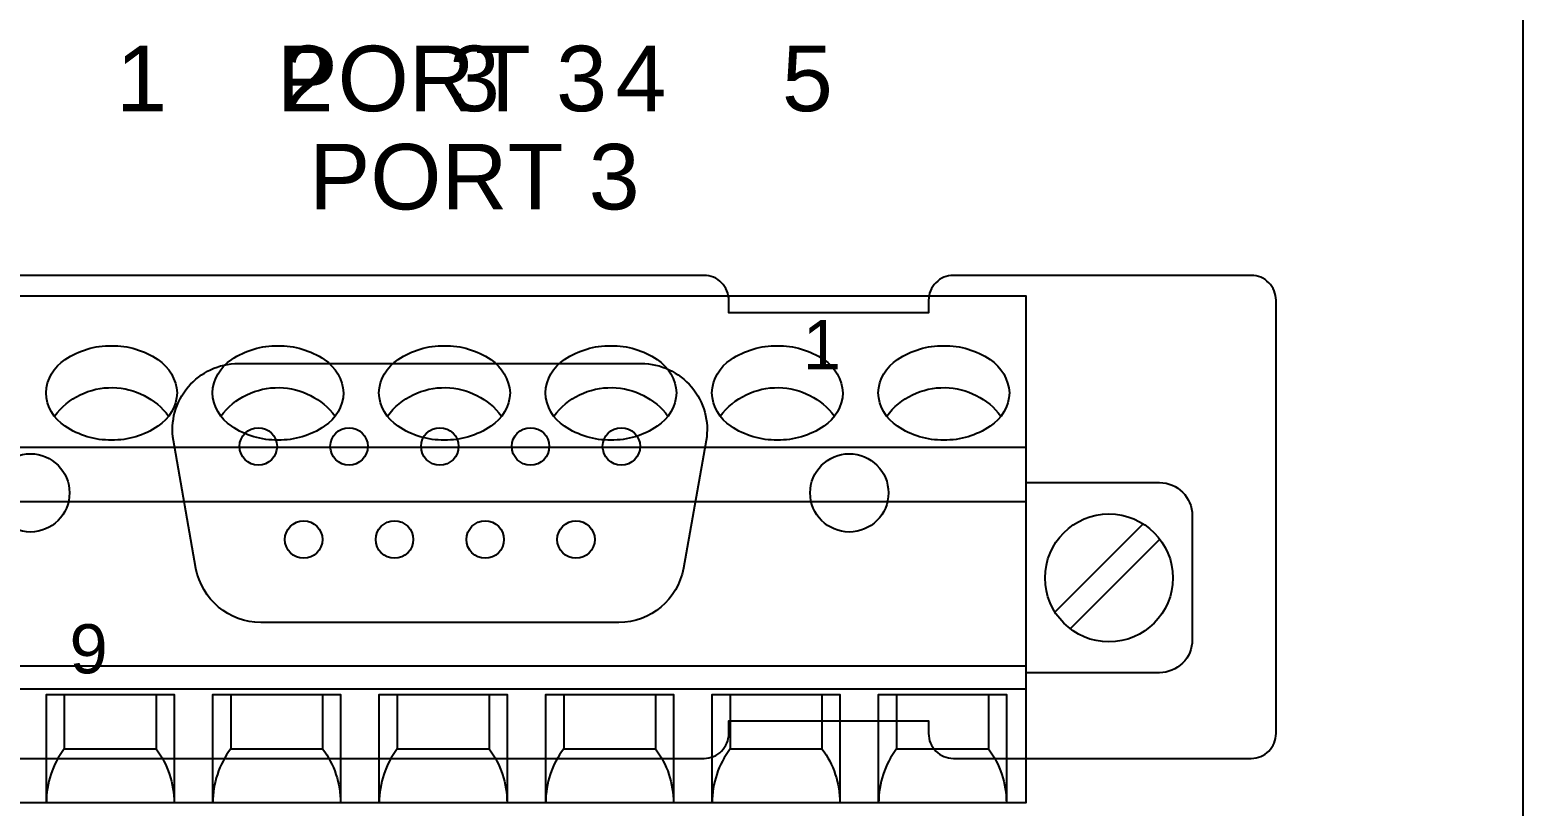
# Model space of a CAD drawing. Extents: x 0.3 to 23.7, y 0.2 to 17.8.
# Drawn here: x 21.206 to 23, y 5.349 to 6.282 of the extents above; entities that cross this region are included whole.
import ezdxf
from ezdxf.enums import TextEntityAlignment as Align

# ---------------------------------------------------------------- set-up
doc = ezdxf.new("R2010")
doc.units = 0
doc.header["$MEASUREMENT"] = 0
for name, color, linetype in [('1_01__0-__NONE__EIA-232', 7, 'CONTINUOUS'), ('1_02__1-__NONE__EIA-485', 7, 'CONTINUOUS'), ('1_03__2-___1__10-100BASE-T', 7, 'CONTINUOUS'), ('1_04__3-___1__10-100BASE-T', 7, 'CONTINUOUS'), ('1_05__4-___1__100BASE-FX_M', 7, 'CONTINUOUS'), ('1_06__6-___2__10-100BASE-T', 7, 'CONTINUOUS'), ('1_07__8-___2__100BASE-FX_M', 7, 'CONTINUOUS'), ('2_01__0-__EMPTY', 7, 'CONTINUOUS'), ('2_02__A-__SERIAL_COMMUNICA', 7, 'CONTINUOUS'), ('2_03__B-___3__DI___4__DO__', 7, 'CONTINUOUS'), ('2_04__1-___4__DI___4__DO_E', 7, 'CONTINUOUS'), ('2_05__C-___4__DI___4__DO_F', 7, 'CONTINUOUS'), ('2_06__D-___4__DI___3__DO_E', 7, 'CONTINUOUS'), ('2_07__2-___8__DO__ELECTROM', 7, 'CONTINUOUS'), ('2_08__3-___8__DI', 7, 'CONTINUOUS'), ('2_09__4-___14__DI', 7, 'CONTINUOUS'), ('2_10__6-___4__AI___4__AO__', 7, 'CONTINUOUS'), ('5_00_____DWG', 7, 'CONTINUOUS')]:
    doc.layers.add(name, color=color, linetype=linetype)
doc.styles.add('ARIAL', font='arial.ttf')

msp = doc.modelspace()

# ---------------------------------------------------------------- linework, layer by layer
at = {"layer": '2_01__0-__EMPTY'}
msp.add_lwpolyline([(21.0505, 5.4068), (22.0158, 5.4068, 0.414214), (22.0456, 5.4367), (22.0456, 5.4518), (22.2856, 5.4518), (22.2856, 5.4367, 0.414214), (22.3155, 5.4068), (22.6733, 5.4068, 0.414973), (22.7031, 5.4367), (22.7031, 5.9569, 0.414973), (22.6733, 5.9868), (22.3155, 5.9868, 0.414214), (22.2856, 5.9569), (22.2856, 5.9418), (22.0456, 5.9418), (22.0456, 5.9569, 0.414214), (22.0158, 5.9868), (21.0505, 5.9868, 0.414214)], format="xyb", dxfattribs=at)
at = {"layer": '2_02__A-__SERIAL_COMMUNICA'}
msp.add_lwpolyline([(21.4563, 5.881), (21.9405, 5.881, -0.46318), (22.0184, 5.7885), (21.991, 5.6351, -0.363045), (21.9134, 5.57), (21.4833, 5.57, -0.360245), (21.4054, 5.635), (21.3783, 5.7885, -0.463312)], format="xyb", close=True, dxfattribs=at)
for centre, radius in [((21.4803, 5.7814), 0.0225), ((21.5893, 5.7814), 0.0225), ((21.6984, 5.7814), 0.0225), ((21.8074, 5.7814), 0.0225), ((21.9165, 5.7814), 0.0225), ((21.2064, 5.7256), 0.047), ((22.1904, 5.7256), 0.047), ((21.5348, 5.6696), 0.0225), ((21.6439, 5.6696), 0.0225), ((21.7529, 5.6696), 0.0225), ((21.862, 5.6696), 0.0225)]:
    msp.add_circle(centre, radius, dxfattribs=at)
at = {"layer": '2_03__B-___3__DI___4__DO__'}
msp.add_lwpolyline([(20.8024, 5.9621), (22.4024, 5.9621), (22.4024, 5.3534), (20.8024, 5.3534)], close=True, dxfattribs=at)
for points in [[(21.2252, 5.8457, -0.244062), (21.2483, 5.8857, -0.154167), (21.3039, 5.9023, -0.154167), (21.3596, 5.8857, -0.236767), (21.3827, 5.8457, -0.24406), (21.3596, 5.8056, -0.154167), (21.3039, 5.789, -0.154167), (21.2483, 5.8056, -0.244061)], [(21.4252, 5.8457, -0.244062), (21.4483, 5.8857, -0.154167), (21.5039, 5.9023, -0.154167), (21.5596, 5.8857, -0.236767), (21.5827, 5.8457, -0.24406), (21.5596, 5.8056, -0.154167), (21.5039, 5.789, -0.154167), (21.4483, 5.8056, -0.244061)], [(21.6252, 5.8457, -0.244062), (21.6483, 5.8857, -0.154167), (21.7039, 5.9023, -0.154167), (21.7596, 5.8857, -0.236767), (21.7827, 5.8457, -0.24406), (21.7596, 5.8056, -0.154167), (21.7039, 5.789, -0.154167), (21.6483, 5.8056, -0.244061)], [(21.8252, 5.8457, -0.244062), (21.8483, 5.8857, -0.154167), (21.9039, 5.9023, -0.154167), (21.9596, 5.8857, -0.236767), (21.9827, 5.8457, -0.24406), (21.9596, 5.8056, -0.154167), (21.9039, 5.789, -0.154167), (21.8483, 5.8056, -0.244061)], [(22.0252, 5.8457, -0.244062), (22.0483, 5.8857, -0.154167), (22.1039, 5.9023, -0.154167), (22.1596, 5.8857, -0.236767), (22.1827, 5.8457, -0.24406), (22.1596, 5.8056, -0.154167), (22.1039, 5.789, -0.154167), (22.0483, 5.8056, -0.244061)], [(22.2252, 5.8457, -0.244062), (22.2483, 5.8857, -0.154167), (22.3039, 5.9023, -0.154167), (22.3596, 5.8857, -0.236767), (22.3827, 5.8457, -0.24406), (22.3596, 5.8056, -0.154167), (22.3039, 5.789, -0.154167), (22.2483, 5.8056, -0.244061)]]:
    msp.add_lwpolyline(points, format="xyb", close=True, dxfattribs=at)
for points in [[(21.2353, 5.8176, -0.001746), (21.2354, 5.8178, -0.240907), (21.3055, 5.852, -0.231198), (21.3725, 5.8178, -0.005828), (21.3728, 5.8178)], [(21.4353, 5.8176, -0.001746), (21.4354, 5.8178, -0.240907), (21.5055, 5.852, -0.231198), (21.5725, 5.8178, -0.005828), (21.5728, 5.8178)], [(21.6353, 5.8176, -0.001746), (21.6354, 5.8178, -0.240907), (21.7055, 5.852, -0.231198), (21.7725, 5.8178, -0.005828), (21.7728, 5.8178)], [(21.8353, 5.8176, -0.001746), (21.8354, 5.8178, -0.240907), (21.9055, 5.852, -0.231198), (21.9725, 5.8178, -0.005828), (21.9728, 5.8178)], [(22.0353, 5.8176, -0.001746), (22.0354, 5.8178, -0.240907), (22.1055, 5.852, -0.231198), (22.1725, 5.8178, -0.005828), (22.1728, 5.8178)], [(22.2353, 5.8176, -0.001746), (22.2354, 5.8178, -0.240907), (22.3055, 5.852, -0.231198), (22.3725, 5.8178, -0.005828), (22.3728, 5.8178)], [(22.4024, 5.738), (22.563, 5.738, -0.414169), (22.6024, 5.6986), (22.6024, 5.5491, -0.414258), (22.563, 5.5097), (22.4024, 5.5097)], [(21.2472, 5.4835), (21.2472, 5.4184, 0.162853), (21.2256, 5.3534, 1.944453)], [(21.3575, 5.4835), (21.3575, 5.4184, -0.162853), (21.3791, 5.3534, -1.944453)], [(21.4472, 5.4835), (21.4472, 5.4184, 0.162853), (21.4256, 5.3534, 1.944453)], [(21.5575, 5.4835), (21.5575, 5.4184, -0.162853), (21.5791, 5.3534, -1.944453)], [(21.6472, 5.4835), (21.6472, 5.4184, 0.162853), (21.6256, 5.3534, 1.944453)], [(21.7575, 5.4835), (21.7575, 5.4184, -0.162853), (21.7791, 5.3534, -1.944453)], [(21.8472, 5.4835), (21.8472, 5.4184, 0.162853), (21.8256, 5.3534, 1.944453)], [(21.9575, 5.4835), (21.9575, 5.4184, -0.162853), (21.9791, 5.3534, -1.944453)], [(22.0472, 5.4835), (22.0472, 5.4184, 0.162853), (22.0256, 5.3534, 1.944453)], [(22.1575, 5.4835), (22.1575, 5.4184, -0.162853), (22.1791, 5.3534, -1.944453)], [(22.2472, 5.4835), (22.2472, 5.4184, 0.162853), (22.2256, 5.3534, 1.944453)], [(22.3575, 5.4835), (22.3575, 5.4184, -0.162853), (22.3791, 5.3534, -1.944453)]]:
    msp.add_lwpolyline(points, format="xyb", dxfattribs=at)
for points in [[(20.8024, 5.7805), (22.4024, 5.7805)], [(20.8024, 5.7151), (22.4024, 5.7151)], [(22.4375, 5.5825), (22.5434, 5.6884)], [(22.4559, 5.5625), (22.5635, 5.67)], [(20.8024, 5.518), (22.4024, 5.518)], [(20.8024, 5.4902), (22.4024, 5.4902)], [(21.2256, 5.3534), (21.2256, 5.4835), (21.3791, 5.4835), (21.3791, 5.3534)], [(21.4256, 5.3534), (21.4256, 5.4835), (21.5791, 5.4835), (21.5791, 5.3534)], [(21.6256, 5.3534), (21.6256, 5.4835), (21.7791, 5.4835), (21.7791, 5.3534)], [(21.8256, 5.3534), (21.8256, 5.4835), (21.9791, 5.4835), (21.9791, 5.3534)], [(22.0256, 5.3534), (22.0256, 5.4835), (22.1791, 5.4835), (22.1791, 5.3534)], [(22.2256, 5.3534), (22.2256, 5.4835), (22.3791, 5.4835), (22.3791, 5.3534)], [(21.2472, 5.4184), (21.3575, 5.4184)], [(21.4472, 5.4184), (21.5575, 5.4184)], [(21.6472, 5.4184), (21.7575, 5.4184)], [(21.8472, 5.4184), (21.9575, 5.4184)], [(22.0472, 5.4184), (22.1575, 5.4184)], [(22.2472, 5.4184), (22.3575, 5.4184)]]:
    msp.add_lwpolyline(points, dxfattribs=at)
msp.add_circle((22.5024, 5.6235), 0.0768, dxfattribs=at)
at = {"layer": '2_04__1-___4__DI___4__DO_E'}
msp.add_lwpolyline([(20.8024, 5.9621), (22.4024, 5.9621), (22.4024, 5.3534), (20.8024, 5.3534)], close=True, dxfattribs=at)
for points in [[(21.2252, 5.8457, -0.244062), (21.2483, 5.8857, -0.154167), (21.3039, 5.9023, -0.154167), (21.3596, 5.8857, -0.236767), (21.3827, 5.8457, -0.24406), (21.3596, 5.8056, -0.154167), (21.3039, 5.789, -0.154167), (21.2483, 5.8056, -0.244061)], [(21.4252, 5.8457, -0.244062), (21.4483, 5.8857, -0.154167), (21.5039, 5.9023, -0.154167), (21.5596, 5.8857, -0.236767), (21.5827, 5.8457, -0.24406), (21.5596, 5.8056, -0.154167), (21.5039, 5.789, -0.154167), (21.4483, 5.8056, -0.244061)], [(21.6252, 5.8457, -0.244062), (21.6483, 5.8857, -0.154167), (21.7039, 5.9023, -0.154167), (21.7596, 5.8857, -0.236767), (21.7827, 5.8457, -0.24406), (21.7596, 5.8056, -0.154167), (21.7039, 5.789, -0.154167), (21.6483, 5.8056, -0.244061)], [(21.8252, 5.8457, -0.244062), (21.8483, 5.8857, -0.154167), (21.9039, 5.9023, -0.154167), (21.9596, 5.8857, -0.236767), (21.9827, 5.8457, -0.24406), (21.9596, 5.8056, -0.154167), (21.9039, 5.789, -0.154167), (21.8483, 5.8056, -0.244061)], [(22.0252, 5.8457, -0.244062), (22.0483, 5.8857, -0.154167), (22.1039, 5.9023, -0.154167), (22.1596, 5.8857, -0.236767), (22.1827, 5.8457, -0.24406), (22.1596, 5.8056, -0.154167), (22.1039, 5.789, -0.154167), (22.0483, 5.8056, -0.244061)], [(22.2252, 5.8457, -0.244062), (22.2483, 5.8857, -0.154167), (22.3039, 5.9023, -0.154167), (22.3596, 5.8857, -0.236767), (22.3827, 5.8457, -0.24406), (22.3596, 5.8056, -0.154167), (22.3039, 5.789, -0.154167), (22.2483, 5.8056, -0.244061)]]:
    msp.add_lwpolyline(points, format="xyb", close=True, dxfattribs=at)
for points in [[(21.2353, 5.8176, -0.001746), (21.2354, 5.8178, -0.240907), (21.3055, 5.852, -0.231198), (21.3725, 5.8178, -0.005828), (21.3728, 5.8178)], [(21.4353, 5.8176, -0.001746), (21.4354, 5.8178, -0.240907), (21.5055, 5.852, -0.231198), (21.5725, 5.8178, -0.005828), (21.5728, 5.8178)], [(21.6353, 5.8176, -0.001746), (21.6354, 5.8178, -0.240907), (21.7055, 5.852, -0.231198), (21.7725, 5.8178, -0.005828), (21.7728, 5.8178)], [(21.8353, 5.8176, -0.001746), (21.8354, 5.8178, -0.240907), (21.9055, 5.852, -0.231198), (21.9725, 5.8178, -0.005828), (21.9728, 5.8178)], [(22.0353, 5.8176, -0.001746), (22.0354, 5.8178, -0.240907), (22.1055, 5.852, -0.231198), (22.1725, 5.8178, -0.005828), (22.1728, 5.8178)], [(22.2353, 5.8176, -0.001746), (22.2354, 5.8178, -0.240907), (22.3055, 5.852, -0.231198), (22.3725, 5.8178, -0.005828), (22.3728, 5.8178)], [(22.4024, 5.738), (22.563, 5.738, -0.414169), (22.6024, 5.6986), (22.6024, 5.5491, -0.414258), (22.563, 5.5097), (22.4024, 5.5097)], [(21.2472, 5.4835), (21.2472, 5.4184, 0.162853), (21.2256, 5.3534, 1.944453)], [(21.3575, 5.4835), (21.3575, 5.4184, -0.162853), (21.3791, 5.3534, -1.944453)], [(21.4472, 5.4835), (21.4472, 5.4184, 0.162853), (21.4256, 5.3534, 1.944453)], [(21.5575, 5.4835), (21.5575, 5.4184, -0.162853), (21.5791, 5.3534, -1.944453)], [(21.6472, 5.4835), (21.6472, 5.4184, 0.162853), (21.6256, 5.3534, 1.944453)], [(21.7575, 5.4835), (21.7575, 5.4184, -0.162853), (21.7791, 5.3534, -1.944453)], [(21.8472, 5.4835), (21.8472, 5.4184, 0.162853), (21.8256, 5.3534, 1.944453)], [(21.9575, 5.4835), (21.9575, 5.4184, -0.162853), (21.9791, 5.3534, -1.944453)], [(22.0472, 5.4835), (22.0472, 5.4184, 0.162853), (22.0256, 5.3534, 1.944453)], [(22.1575, 5.4835), (22.1575, 5.4184, -0.162853), (22.1791, 5.3534, -1.944453)], [(22.2472, 5.4835), (22.2472, 5.4184, 0.162853), (22.2256, 5.3534, 1.944453)], [(22.3575, 5.4835), (22.3575, 5.4184, -0.162853), (22.3791, 5.3534, -1.944453)]]:
    msp.add_lwpolyline(points, format="xyb", dxfattribs=at)
for points in [[(20.8024, 5.7805), (22.4024, 5.7805)], [(20.8024, 5.7151), (22.4024, 5.7151)], [(22.4375, 5.5825), (22.5434, 5.6884)], [(22.4559, 5.5625), (22.5635, 5.67)], [(20.8024, 5.518), (22.4024, 5.518)], [(20.8024, 5.4902), (22.4024, 5.4902)], [(21.2256, 5.3534), (21.2256, 5.4835), (21.3791, 5.4835), (21.3791, 5.3534)], [(21.4256, 5.3534), (21.4256, 5.4835), (21.5791, 5.4835), (21.5791, 5.3534)], [(21.6256, 5.3534), (21.6256, 5.4835), (21.7791, 5.4835), (21.7791, 5.3534)], [(21.8256, 5.3534), (21.8256, 5.4835), (21.9791, 5.4835), (21.9791, 5.3534)], [(22.0256, 5.3534), (22.0256, 5.4835), (22.1791, 5.4835), (22.1791, 5.3534)], [(22.2256, 5.3534), (22.2256, 5.4835), (22.3791, 5.4835), (22.3791, 5.3534)], [(21.2472, 5.4184), (21.3575, 5.4184)], [(21.4472, 5.4184), (21.5575, 5.4184)], [(21.6472, 5.4184), (21.7575, 5.4184)], [(21.8472, 5.4184), (21.9575, 5.4184)], [(22.0472, 5.4184), (22.1575, 5.4184)], [(22.2472, 5.4184), (22.3575, 5.4184)]]:
    msp.add_lwpolyline(points, dxfattribs=at)
msp.add_circle((22.5024, 5.6235), 0.0768, dxfattribs=at)
at = {"layer": '2_05__C-___4__DI___4__DO_F'}
msp.add_lwpolyline([(20.8024, 5.9621), (22.4024, 5.9621), (22.4024, 5.3534), (20.8024, 5.3534)], close=True, dxfattribs=at)
for points in [[(21.2252, 5.8457, -0.244062), (21.2483, 5.8857, -0.154167), (21.3039, 5.9023, -0.154167), (21.3596, 5.8857, -0.236767), (21.3827, 5.8457, -0.24406), (21.3596, 5.8056, -0.154167), (21.3039, 5.789, -0.154167), (21.2483, 5.8056, -0.244061)], [(21.4252, 5.8457, -0.244062), (21.4483, 5.8857, -0.154167), (21.5039, 5.9023, -0.154167), (21.5596, 5.8857, -0.236767), (21.5827, 5.8457, -0.24406), (21.5596, 5.8056, -0.154167), (21.5039, 5.789, -0.154167), (21.4483, 5.8056, -0.244061)], [(21.6252, 5.8457, -0.244062), (21.6483, 5.8857, -0.154167), (21.7039, 5.9023, -0.154167), (21.7596, 5.8857, -0.236767), (21.7827, 5.8457, -0.24406), (21.7596, 5.8056, -0.154167), (21.7039, 5.789, -0.154167), (21.6483, 5.8056, -0.244061)], [(21.8252, 5.8457, -0.244062), (21.8483, 5.8857, -0.154167), (21.9039, 5.9023, -0.154167), (21.9596, 5.8857, -0.236767), (21.9827, 5.8457, -0.24406), (21.9596, 5.8056, -0.154167), (21.9039, 5.789, -0.154167), (21.8483, 5.8056, -0.244061)], [(22.0252, 5.8457, -0.244062), (22.0483, 5.8857, -0.154167), (22.1039, 5.9023, -0.154167), (22.1596, 5.8857, -0.236767), (22.1827, 5.8457, -0.24406), (22.1596, 5.8056, -0.154167), (22.1039, 5.789, -0.154167), (22.0483, 5.8056, -0.244061)], [(22.2252, 5.8457, -0.244062), (22.2483, 5.8857, -0.154167), (22.3039, 5.9023, -0.154167), (22.3596, 5.8857, -0.236767), (22.3827, 5.8457, -0.24406), (22.3596, 5.8056, -0.154167), (22.3039, 5.789, -0.154167), (22.2483, 5.8056, -0.244061)]]:
    msp.add_lwpolyline(points, format="xyb", close=True, dxfattribs=at)
for points in [[(21.2353, 5.8176, -0.001746), (21.2354, 5.8178, -0.240907), (21.3055, 5.852, -0.231198), (21.3725, 5.8178, -0.005828), (21.3728, 5.8178)], [(21.4353, 5.8176, -0.001746), (21.4354, 5.8178, -0.240907), (21.5055, 5.852, -0.231198), (21.5725, 5.8178, -0.005828), (21.5728, 5.8178)], [(21.6353, 5.8176, -0.001746), (21.6354, 5.8178, -0.240907), (21.7055, 5.852, -0.231198), (21.7725, 5.8178, -0.005828), (21.7728, 5.8178)], [(21.8353, 5.8176, -0.001746), (21.8354, 5.8178, -0.240907), (21.9055, 5.852, -0.231198), (21.9725, 5.8178, -0.005828), (21.9728, 5.8178)], [(22.0353, 5.8176, -0.001746), (22.0354, 5.8178, -0.240907), (22.1055, 5.852, -0.231198), (22.1725, 5.8178, -0.005828), (22.1728, 5.8178)], [(22.2353, 5.8176, -0.001746), (22.2354, 5.8178, -0.240907), (22.3055, 5.852, -0.231198), (22.3725, 5.8178, -0.005828), (22.3728, 5.8178)], [(22.4024, 5.738), (22.563, 5.738, -0.414169), (22.6024, 5.6986), (22.6024, 5.5491, -0.414258), (22.563, 5.5097), (22.4024, 5.5097)], [(21.2472, 5.4835), (21.2472, 5.4184, 0.162853), (21.2256, 5.3534, 1.944453)], [(21.3575, 5.4835), (21.3575, 5.4184, -0.162853), (21.3791, 5.3534, -1.944453)], [(21.4472, 5.4835), (21.4472, 5.4184, 0.162853), (21.4256, 5.3534, 1.944453)], [(21.5575, 5.4835), (21.5575, 5.4184, -0.162853), (21.5791, 5.3534, -1.944453)], [(21.6472, 5.4835), (21.6472, 5.4184, 0.162853), (21.6256, 5.3534, 1.944453)], [(21.7575, 5.4835), (21.7575, 5.4184, -0.162853), (21.7791, 5.3534, -1.944453)], [(21.8472, 5.4835), (21.8472, 5.4184, 0.162853), (21.8256, 5.3534, 1.944453)], [(21.9575, 5.4835), (21.9575, 5.4184, -0.162853), (21.9791, 5.3534, -1.944453)], [(22.0472, 5.4835), (22.0472, 5.4184, 0.162853), (22.0256, 5.3534, 1.944453)], [(22.1575, 5.4835), (22.1575, 5.4184, -0.162853), (22.1791, 5.3534, -1.944453)], [(22.2472, 5.4835), (22.2472, 5.4184, 0.162853), (22.2256, 5.3534, 1.944453)], [(22.3575, 5.4835), (22.3575, 5.4184, -0.162853), (22.3791, 5.3534, -1.944453)]]:
    msp.add_lwpolyline(points, format="xyb", dxfattribs=at)
for points in [[(20.8024, 5.7805), (22.4024, 5.7805)], [(20.8024, 5.7151), (22.4024, 5.7151)], [(22.4375, 5.5825), (22.5434, 5.6884)], [(22.4559, 5.5625), (22.5635, 5.67)], [(20.8024, 5.518), (22.4024, 5.518)], [(20.8024, 5.4902), (22.4024, 5.4902)], [(21.2256, 5.3534), (21.2256, 5.4835), (21.3791, 5.4835), (21.3791, 5.3534)], [(21.4256, 5.3534), (21.4256, 5.4835), (21.5791, 5.4835), (21.5791, 5.3534)], [(21.6256, 5.3534), (21.6256, 5.4835), (21.7791, 5.4835), (21.7791, 5.3534)], [(21.8256, 5.3534), (21.8256, 5.4835), (21.9791, 5.4835), (21.9791, 5.3534)], [(22.0256, 5.3534), (22.0256, 5.4835), (22.1791, 5.4835), (22.1791, 5.3534)], [(22.2256, 5.3534), (22.2256, 5.4835), (22.3791, 5.4835), (22.3791, 5.3534)], [(21.2472, 5.4184), (21.3575, 5.4184)], [(21.4472, 5.4184), (21.5575, 5.4184)], [(21.6472, 5.4184), (21.7575, 5.4184)], [(21.8472, 5.4184), (21.9575, 5.4184)], [(22.0472, 5.4184), (22.1575, 5.4184)], [(22.2472, 5.4184), (22.3575, 5.4184)]]:
    msp.add_lwpolyline(points, dxfattribs=at)
msp.add_circle((22.5024, 5.6235), 0.0768, dxfattribs=at)
at = {"layer": '2_06__D-___4__DI___3__DO_E'}
msp.add_lwpolyline([(20.8024, 5.9621), (22.4024, 5.9621), (22.4024, 5.3534), (20.8024, 5.3534)], close=True, dxfattribs=at)
for points in [[(21.2252, 5.8457, -0.244062), (21.2483, 5.8857, -0.154167), (21.3039, 5.9023, -0.154167), (21.3596, 5.8857, -0.236767), (21.3827, 5.8457, -0.24406), (21.3596, 5.8056, -0.154167), (21.3039, 5.789, -0.154167), (21.2483, 5.8056, -0.244061)], [(21.4252, 5.8457, -0.244062), (21.4483, 5.8857, -0.154167), (21.5039, 5.9023, -0.154167), (21.5596, 5.8857, -0.236767), (21.5827, 5.8457, -0.24406), (21.5596, 5.8056, -0.154167), (21.5039, 5.789, -0.154167), (21.4483, 5.8056, -0.244061)], [(21.6252, 5.8457, -0.244062), (21.6483, 5.8857, -0.154167), (21.7039, 5.9023, -0.154167), (21.7596, 5.8857, -0.236767), (21.7827, 5.8457, -0.24406), (21.7596, 5.8056, -0.154167), (21.7039, 5.789, -0.154167), (21.6483, 5.8056, -0.244061)], [(21.8252, 5.8457, -0.244062), (21.8483, 5.8857, -0.154167), (21.9039, 5.9023, -0.154167), (21.9596, 5.8857, -0.236767), (21.9827, 5.8457, -0.24406), (21.9596, 5.8056, -0.154167), (21.9039, 5.789, -0.154167), (21.8483, 5.8056, -0.244061)], [(22.0252, 5.8457, -0.244062), (22.0483, 5.8857, -0.154167), (22.1039, 5.9023, -0.154167), (22.1596, 5.8857, -0.236767), (22.1827, 5.8457, -0.24406), (22.1596, 5.8056, -0.154167), (22.1039, 5.789, -0.154167), (22.0483, 5.8056, -0.244061)], [(22.2252, 5.8457, -0.244062), (22.2483, 5.8857, -0.154167), (22.3039, 5.9023, -0.154167), (22.3596, 5.8857, -0.236767), (22.3827, 5.8457, -0.24406), (22.3596, 5.8056, -0.154167), (22.3039, 5.789, -0.154167), (22.2483, 5.8056, -0.244061)]]:
    msp.add_lwpolyline(points, format="xyb", close=True, dxfattribs=at)
for points in [[(21.2353, 5.8176, -0.001746), (21.2354, 5.8178, -0.240907), (21.3055, 5.852, -0.231198), (21.3725, 5.8178, -0.005828), (21.3728, 5.8178)], [(21.4353, 5.8176, -0.001746), (21.4354, 5.8178, -0.240907), (21.5055, 5.852, -0.231198), (21.5725, 5.8178, -0.005828), (21.5728, 5.8178)], [(21.6353, 5.8176, -0.001746), (21.6354, 5.8178, -0.240907), (21.7055, 5.852, -0.231198), (21.7725, 5.8178, -0.005828), (21.7728, 5.8178)], [(21.8353, 5.8176, -0.001746), (21.8354, 5.8178, -0.240907), (21.9055, 5.852, -0.231198), (21.9725, 5.8178, -0.005828), (21.9728, 5.8178)], [(22.0353, 5.8176, -0.001746), (22.0354, 5.8178, -0.240907), (22.1055, 5.852, -0.231198), (22.1725, 5.8178, -0.005828), (22.1728, 5.8178)], [(22.2353, 5.8176, -0.001746), (22.2354, 5.8178, -0.240907), (22.3055, 5.852, -0.231198), (22.3725, 5.8178, -0.005828), (22.3728, 5.8178)], [(22.4024, 5.738), (22.563, 5.738, -0.414169), (22.6024, 5.6986), (22.6024, 5.5491, -0.414258), (22.563, 5.5097), (22.4024, 5.5097)], [(21.2472, 5.4835), (21.2472, 5.4184, 0.162853), (21.2256, 5.3534, 1.944453)], [(21.3575, 5.4835), (21.3575, 5.4184, -0.162853), (21.3791, 5.3534, -1.944453)], [(21.4472, 5.4835), (21.4472, 5.4184, 0.162853), (21.4256, 5.3534, 1.944453)], [(21.5575, 5.4835), (21.5575, 5.4184, -0.162853), (21.5791, 5.3534, -1.944453)], [(21.6472, 5.4835), (21.6472, 5.4184, 0.162853), (21.6256, 5.3534, 1.944453)], [(21.7575, 5.4835), (21.7575, 5.4184, -0.162853), (21.7791, 5.3534, -1.944453)], [(21.8472, 5.4835), (21.8472, 5.4184, 0.162853), (21.8256, 5.3534, 1.944453)], [(21.9575, 5.4835), (21.9575, 5.4184, -0.162853), (21.9791, 5.3534, -1.944453)], [(22.0472, 5.4835), (22.0472, 5.4184, 0.162853), (22.0256, 5.3534, 1.944453)], [(22.1575, 5.4835), (22.1575, 5.4184, -0.162853), (22.1791, 5.3534, -1.944453)], [(22.2472, 5.4835), (22.2472, 5.4184, 0.162853), (22.2256, 5.3534, 1.944453)], [(22.3575, 5.4835), (22.3575, 5.4184, -0.162853), (22.3791, 5.3534, -1.944453)]]:
    msp.add_lwpolyline(points, format="xyb", dxfattribs=at)
for points in [[(20.8024, 5.7805), (22.4024, 5.7805)], [(20.8024, 5.7151), (22.4024, 5.7151)], [(22.4375, 5.5825), (22.5434, 5.6884)], [(22.4559, 5.5625), (22.5635, 5.67)], [(20.8024, 5.518), (22.4024, 5.518)], [(20.8024, 5.4902), (22.4024, 5.4902)], [(21.2256, 5.3534), (21.2256, 5.4835), (21.3791, 5.4835), (21.3791, 5.3534)], [(21.4256, 5.3534), (21.4256, 5.4835), (21.5791, 5.4835), (21.5791, 5.3534)], [(21.6256, 5.3534), (21.6256, 5.4835), (21.7791, 5.4835), (21.7791, 5.3534)], [(21.8256, 5.3534), (21.8256, 5.4835), (21.9791, 5.4835), (21.9791, 5.3534)], [(22.0256, 5.3534), (22.0256, 5.4835), (22.1791, 5.4835), (22.1791, 5.3534)], [(22.2256, 5.3534), (22.2256, 5.4835), (22.3791, 5.4835), (22.3791, 5.3534)], [(21.2472, 5.4184), (21.3575, 5.4184)], [(21.4472, 5.4184), (21.5575, 5.4184)], [(21.6472, 5.4184), (21.7575, 5.4184)], [(21.8472, 5.4184), (21.9575, 5.4184)], [(22.0472, 5.4184), (22.1575, 5.4184)], [(22.2472, 5.4184), (22.3575, 5.4184)]]:
    msp.add_lwpolyline(points, dxfattribs=at)
msp.add_circle((22.5024, 5.6235), 0.0768, dxfattribs=at)
at = {"layer": '2_07__2-___8__DO__ELECTROM'}
msp.add_lwpolyline([(20.8024, 5.9621), (22.4024, 5.9621), (22.4024, 5.3534), (20.8024, 5.3534)], close=True, dxfattribs=at)
for points in [[(21.2252, 5.8457, -0.244062), (21.2483, 5.8857, -0.154167), (21.3039, 5.9023, -0.154167), (21.3596, 5.8857, -0.236767), (21.3827, 5.8457, -0.24406), (21.3596, 5.8056, -0.154167), (21.3039, 5.789, -0.154167), (21.2483, 5.8056, -0.244061)], [(21.4252, 5.8457, -0.244062), (21.4483, 5.8857, -0.154167), (21.5039, 5.9023, -0.154167), (21.5596, 5.8857, -0.236767), (21.5827, 5.8457, -0.24406), (21.5596, 5.8056, -0.154167), (21.5039, 5.789, -0.154167), (21.4483, 5.8056, -0.244061)], [(21.6252, 5.8457, -0.244062), (21.6483, 5.8857, -0.154167), (21.7039, 5.9023, -0.154167), (21.7596, 5.8857, -0.236767), (21.7827, 5.8457, -0.24406), (21.7596, 5.8056, -0.154167), (21.7039, 5.789, -0.154167), (21.6483, 5.8056, -0.244061)], [(21.8252, 5.8457, -0.244062), (21.8483, 5.8857, -0.154167), (21.9039, 5.9023, -0.154167), (21.9596, 5.8857, -0.236767), (21.9827, 5.8457, -0.24406), (21.9596, 5.8056, -0.154167), (21.9039, 5.789, -0.154167), (21.8483, 5.8056, -0.244061)], [(22.0252, 5.8457, -0.244062), (22.0483, 5.8857, -0.154167), (22.1039, 5.9023, -0.154167), (22.1596, 5.8857, -0.236767), (22.1827, 5.8457, -0.24406), (22.1596, 5.8056, -0.154167), (22.1039, 5.789, -0.154167), (22.0483, 5.8056, -0.244061)], [(22.2252, 5.8457, -0.244062), (22.2483, 5.8857, -0.154167), (22.3039, 5.9023, -0.154167), (22.3596, 5.8857, -0.236767), (22.3827, 5.8457, -0.24406), (22.3596, 5.8056, -0.154167), (22.3039, 5.789, -0.154167), (22.2483, 5.8056, -0.244061)]]:
    msp.add_lwpolyline(points, format="xyb", close=True, dxfattribs=at)
for points in [[(21.2353, 5.8176, -0.001746), (21.2354, 5.8178, -0.240907), (21.3055, 5.852, -0.231198), (21.3725, 5.8178, -0.005828), (21.3728, 5.8178)], [(21.4353, 5.8176, -0.001746), (21.4354, 5.8178, -0.240907), (21.5055, 5.852, -0.231198), (21.5725, 5.8178, -0.005828), (21.5728, 5.8178)], [(21.6353, 5.8176, -0.001746), (21.6354, 5.8178, -0.240907), (21.7055, 5.852, -0.231198), (21.7725, 5.8178, -0.005828), (21.7728, 5.8178)], [(21.8353, 5.8176, -0.001746), (21.8354, 5.8178, -0.240907), (21.9055, 5.852, -0.231198), (21.9725, 5.8178, -0.005828), (21.9728, 5.8178)], [(22.0353, 5.8176, -0.001746), (22.0354, 5.8178, -0.240907), (22.1055, 5.852, -0.231198), (22.1725, 5.8178, -0.005828), (22.1728, 5.8178)], [(22.2353, 5.8176, -0.001746), (22.2354, 5.8178, -0.240907), (22.3055, 5.852, -0.231198), (22.3725, 5.8178, -0.005828), (22.3728, 5.8178)], [(22.4024, 5.738), (22.563, 5.738, -0.414169), (22.6024, 5.6986), (22.6024, 5.5491, -0.414258), (22.563, 5.5097), (22.4024, 5.5097)], [(21.2472, 5.4835), (21.2472, 5.4184, 0.162853), (21.2256, 5.3534, 1.944453)], [(21.3575, 5.4835), (21.3575, 5.4184, -0.162853), (21.3791, 5.3534, -1.944453)], [(21.4472, 5.4835), (21.4472, 5.4184, 0.162853), (21.4256, 5.3534, 1.944453)], [(21.5575, 5.4835), (21.5575, 5.4184, -0.162853), (21.5791, 5.3534, -1.944453)], [(21.6472, 5.4835), (21.6472, 5.4184, 0.162853), (21.6256, 5.3534, 1.944453)], [(21.7575, 5.4835), (21.7575, 5.4184, -0.162853), (21.7791, 5.3534, -1.944453)], [(21.8472, 5.4835), (21.8472, 5.4184, 0.162853), (21.8256, 5.3534, 1.944453)], [(21.9575, 5.4835), (21.9575, 5.4184, -0.162853), (21.9791, 5.3534, -1.944453)], [(22.0472, 5.4835), (22.0472, 5.4184, 0.162853), (22.0256, 5.3534, 1.944453)], [(22.1575, 5.4835), (22.1575, 5.4184, -0.162853), (22.1791, 5.3534, -1.944453)], [(22.2472, 5.4835), (22.2472, 5.4184, 0.162853), (22.2256, 5.3534, 1.944453)], [(22.3575, 5.4835), (22.3575, 5.4184, -0.162853), (22.3791, 5.3534, -1.944453)]]:
    msp.add_lwpolyline(points, format="xyb", dxfattribs=at)
for points in [[(20.8024, 5.7805), (22.4024, 5.7805)], [(20.8024, 5.7151), (22.4024, 5.7151)], [(22.4375, 5.5825), (22.5434, 5.6884)], [(22.4559, 5.5625), (22.5635, 5.67)], [(20.8024, 5.518), (22.4024, 5.518)], [(20.8024, 5.4902), (22.4024, 5.4902)], [(21.2256, 5.3534), (21.2256, 5.4835), (21.3791, 5.4835), (21.3791, 5.3534)], [(21.4256, 5.3534), (21.4256, 5.4835), (21.5791, 5.4835), (21.5791, 5.3534)], [(21.6256, 5.3534), (21.6256, 5.4835), (21.7791, 5.4835), (21.7791, 5.3534)], [(21.8256, 5.3534), (21.8256, 5.4835), (21.9791, 5.4835), (21.9791, 5.3534)], [(22.0256, 5.3534), (22.0256, 5.4835), (22.1791, 5.4835), (22.1791, 5.3534)], [(22.2256, 5.3534), (22.2256, 5.4835), (22.3791, 5.4835), (22.3791, 5.3534)], [(21.2472, 5.4184), (21.3575, 5.4184)], [(21.4472, 5.4184), (21.5575, 5.4184)], [(21.6472, 5.4184), (21.7575, 5.4184)], [(21.8472, 5.4184), (21.9575, 5.4184)], [(22.0472, 5.4184), (22.1575, 5.4184)], [(22.2472, 5.4184), (22.3575, 5.4184)]]:
    msp.add_lwpolyline(points, dxfattribs=at)
msp.add_circle((22.5024, 5.6235), 0.0768, dxfattribs=at)
at = {"layer": '2_08__3-___8__DI'}
msp.add_lwpolyline([(20.8024, 5.9621), (22.4024, 5.9621), (22.4024, 5.3534), (20.8024, 5.3534)], close=True, dxfattribs=at)
for points in [[(21.2252, 5.8457, -0.244062), (21.2483, 5.8857, -0.154167), (21.3039, 5.9023, -0.154167), (21.3596, 5.8857, -0.236767), (21.3827, 5.8457, -0.24406), (21.3596, 5.8056, -0.154167), (21.3039, 5.789, -0.154167), (21.2483, 5.8056, -0.244061)], [(21.4252, 5.8457, -0.244062), (21.4483, 5.8857, -0.154167), (21.5039, 5.9023, -0.154167), (21.5596, 5.8857, -0.236767), (21.5827, 5.8457, -0.24406), (21.5596, 5.8056, -0.154167), (21.5039, 5.789, -0.154167), (21.4483, 5.8056, -0.244061)], [(21.6252, 5.8457, -0.244062), (21.6483, 5.8857, -0.154167), (21.7039, 5.9023, -0.154167), (21.7596, 5.8857, -0.236767), (21.7827, 5.8457, -0.24406), (21.7596, 5.8056, -0.154167), (21.7039, 5.789, -0.154167), (21.6483, 5.8056, -0.244061)], [(21.8252, 5.8457, -0.244062), (21.8483, 5.8857, -0.154167), (21.9039, 5.9023, -0.154167), (21.9596, 5.8857, -0.236767), (21.9827, 5.8457, -0.24406), (21.9596, 5.8056, -0.154167), (21.9039, 5.789, -0.154167), (21.8483, 5.8056, -0.244061)], [(22.0252, 5.8457, -0.244062), (22.0483, 5.8857, -0.154167), (22.1039, 5.9023, -0.154167), (22.1596, 5.8857, -0.236767), (22.1827, 5.8457, -0.24406), (22.1596, 5.8056, -0.154167), (22.1039, 5.789, -0.154167), (22.0483, 5.8056, -0.244061)], [(22.2252, 5.8457, -0.244062), (22.2483, 5.8857, -0.154167), (22.3039, 5.9023, -0.154167), (22.3596, 5.8857, -0.236767), (22.3827, 5.8457, -0.24406), (22.3596, 5.8056, -0.154167), (22.3039, 5.789, -0.154167), (22.2483, 5.8056, -0.244061)]]:
    msp.add_lwpolyline(points, format="xyb", close=True, dxfattribs=at)
for points in [[(21.2353, 5.8176, -0.001746), (21.2354, 5.8178, -0.240907), (21.3055, 5.852, -0.231198), (21.3725, 5.8178, -0.005828), (21.3728, 5.8178)], [(21.4353, 5.8176, -0.001746), (21.4354, 5.8178, -0.240907), (21.5055, 5.852, -0.231198), (21.5725, 5.8178, -0.005828), (21.5728, 5.8178)], [(21.6353, 5.8176, -0.001746), (21.6354, 5.8178, -0.240907), (21.7055, 5.852, -0.231198), (21.7725, 5.8178, -0.005828), (21.7728, 5.8178)], [(21.8353, 5.8176, -0.001746), (21.8354, 5.8178, -0.240907), (21.9055, 5.852, -0.231198), (21.9725, 5.8178, -0.005828), (21.9728, 5.8178)], [(22.0353, 5.8176, -0.001746), (22.0354, 5.8178, -0.240907), (22.1055, 5.852, -0.231198), (22.1725, 5.8178, -0.005828), (22.1728, 5.8178)], [(22.2353, 5.8176, -0.001746), (22.2354, 5.8178, -0.240907), (22.3055, 5.852, -0.231198), (22.3725, 5.8178, -0.005828), (22.3728, 5.8178)], [(22.4024, 5.738), (22.563, 5.738, -0.414169), (22.6024, 5.6986), (22.6024, 5.5491, -0.414258), (22.563, 5.5097), (22.4024, 5.5097)], [(21.2472, 5.4835), (21.2472, 5.4184, 0.162853), (21.2256, 5.3534, 1.944453)], [(21.3575, 5.4835), (21.3575, 5.4184, -0.162853), (21.3791, 5.3534, -1.944453)], [(21.4472, 5.4835), (21.4472, 5.4184, 0.162853), (21.4256, 5.3534, 1.944453)], [(21.5575, 5.4835), (21.5575, 5.4184, -0.162853), (21.5791, 5.3534, -1.944453)], [(21.6472, 5.4835), (21.6472, 5.4184, 0.162853), (21.6256, 5.3534, 1.944453)], [(21.7575, 5.4835), (21.7575, 5.4184, -0.162853), (21.7791, 5.3534, -1.944453)], [(21.8472, 5.4835), (21.8472, 5.4184, 0.162853), (21.8256, 5.3534, 1.944453)], [(21.9575, 5.4835), (21.9575, 5.4184, -0.162853), (21.9791, 5.3534, -1.944453)], [(22.0472, 5.4835), (22.0472, 5.4184, 0.162853), (22.0256, 5.3534, 1.944453)], [(22.1575, 5.4835), (22.1575, 5.4184, -0.162853), (22.1791, 5.3534, -1.944453)], [(22.2472, 5.4835), (22.2472, 5.4184, 0.162853), (22.2256, 5.3534, 1.944453)], [(22.3575, 5.4835), (22.3575, 5.4184, -0.162853), (22.3791, 5.3534, -1.944453)]]:
    msp.add_lwpolyline(points, format="xyb", dxfattribs=at)
for points in [[(20.8024, 5.7805), (22.4024, 5.7805)], [(20.8024, 5.7151), (22.4024, 5.7151)], [(22.4375, 5.5825), (22.5434, 5.6884)], [(22.4559, 5.5625), (22.5635, 5.67)], [(20.8024, 5.518), (22.4024, 5.518)], [(20.8024, 5.4902), (22.4024, 5.4902)], [(21.2256, 5.3534), (21.2256, 5.4835), (21.3791, 5.4835), (21.3791, 5.3534)], [(21.4256, 5.3534), (21.4256, 5.4835), (21.5791, 5.4835), (21.5791, 5.3534)], [(21.6256, 5.3534), (21.6256, 5.4835), (21.7791, 5.4835), (21.7791, 5.3534)], [(21.8256, 5.3534), (21.8256, 5.4835), (21.9791, 5.4835), (21.9791, 5.3534)], [(22.0256, 5.3534), (22.0256, 5.4835), (22.1791, 5.4835), (22.1791, 5.3534)], [(22.2256, 5.3534), (22.2256, 5.4835), (22.3791, 5.4835), (22.3791, 5.3534)], [(21.2472, 5.4184), (21.3575, 5.4184)], [(21.4472, 5.4184), (21.5575, 5.4184)], [(21.6472, 5.4184), (21.7575, 5.4184)], [(21.8472, 5.4184), (21.9575, 5.4184)], [(22.0472, 5.4184), (22.1575, 5.4184)], [(22.2472, 5.4184), (22.3575, 5.4184)]]:
    msp.add_lwpolyline(points, dxfattribs=at)
msp.add_circle((22.5024, 5.6235), 0.0768, dxfattribs=at)
at = {"layer": '2_09__4-___14__DI'}
msp.add_lwpolyline([(20.8024, 5.9621), (22.4024, 5.9621), (22.4024, 5.3534), (20.8024, 5.3534)], close=True, dxfattribs=at)
for points in [[(21.2252, 5.8457, -0.244062), (21.2483, 5.8857, -0.154167), (21.3039, 5.9023, -0.154167), (21.3596, 5.8857, -0.236767), (21.3827, 5.8457, -0.24406), (21.3596, 5.8056, -0.154167), (21.3039, 5.789, -0.154167), (21.2483, 5.8056, -0.244061)], [(21.4252, 5.8457, -0.244062), (21.4483, 5.8857, -0.154167), (21.5039, 5.9023, -0.154167), (21.5596, 5.8857, -0.236767), (21.5827, 5.8457, -0.24406), (21.5596, 5.8056, -0.154167), (21.5039, 5.789, -0.154167), (21.4483, 5.8056, -0.244061)], [(21.6252, 5.8457, -0.244062), (21.6483, 5.8857, -0.154167), (21.7039, 5.9023, -0.154167), (21.7596, 5.8857, -0.236767), (21.7827, 5.8457, -0.24406), (21.7596, 5.8056, -0.154167), (21.7039, 5.789, -0.154167), (21.6483, 5.8056, -0.244061)], [(21.8252, 5.8457, -0.244062), (21.8483, 5.8857, -0.154167), (21.9039, 5.9023, -0.154167), (21.9596, 5.8857, -0.236767), (21.9827, 5.8457, -0.24406), (21.9596, 5.8056, -0.154167), (21.9039, 5.789, -0.154167), (21.8483, 5.8056, -0.244061)], [(22.0252, 5.8457, -0.244062), (22.0483, 5.8857, -0.154167), (22.1039, 5.9023, -0.154167), (22.1596, 5.8857, -0.236767), (22.1827, 5.8457, -0.24406), (22.1596, 5.8056, -0.154167), (22.1039, 5.789, -0.154167), (22.0483, 5.8056, -0.244061)], [(22.2252, 5.8457, -0.244062), (22.2483, 5.8857, -0.154167), (22.3039, 5.9023, -0.154167), (22.3596, 5.8857, -0.236767), (22.3827, 5.8457, -0.24406), (22.3596, 5.8056, -0.154167), (22.3039, 5.789, -0.154167), (22.2483, 5.8056, -0.244061)]]:
    msp.add_lwpolyline(points, format="xyb", close=True, dxfattribs=at)
for points in [[(21.2353, 5.8176, -0.001746), (21.2354, 5.8178, -0.240907), (21.3055, 5.852, -0.231198), (21.3725, 5.8178, -0.005828), (21.3728, 5.8178)], [(21.4353, 5.8176, -0.001746), (21.4354, 5.8178, -0.240907), (21.5055, 5.852, -0.231198), (21.5725, 5.8178, -0.005828), (21.5728, 5.8178)], [(21.6353, 5.8176, -0.001746), (21.6354, 5.8178, -0.240907), (21.7055, 5.852, -0.231198), (21.7725, 5.8178, -0.005828), (21.7728, 5.8178)], [(21.8353, 5.8176, -0.001746), (21.8354, 5.8178, -0.240907), (21.9055, 5.852, -0.231198), (21.9725, 5.8178, -0.005828), (21.9728, 5.8178)], [(22.0353, 5.8176, -0.001746), (22.0354, 5.8178, -0.240907), (22.1055, 5.852, -0.231198), (22.1725, 5.8178, -0.005828), (22.1728, 5.8178)], [(22.2353, 5.8176, -0.001746), (22.2354, 5.8178, -0.240907), (22.3055, 5.852, -0.231198), (22.3725, 5.8178, -0.005828), (22.3728, 5.8178)], [(22.4024, 5.738), (22.563, 5.738, -0.414169), (22.6024, 5.6986), (22.6024, 5.5491, -0.414258), (22.563, 5.5097), (22.4024, 5.5097)], [(21.2472, 5.4835), (21.2472, 5.4184, 0.162853), (21.2256, 5.3534, 1.944453)], [(21.3575, 5.4835), (21.3575, 5.4184, -0.162853), (21.3791, 5.3534, -1.944453)], [(21.4472, 5.4835), (21.4472, 5.4184, 0.162853), (21.4256, 5.3534, 1.944453)], [(21.5575, 5.4835), (21.5575, 5.4184, -0.162853), (21.5791, 5.3534, -1.944453)], [(21.6472, 5.4835), (21.6472, 5.4184, 0.162853), (21.6256, 5.3534, 1.944453)], [(21.7575, 5.4835), (21.7575, 5.4184, -0.162853), (21.7791, 5.3534, -1.944453)], [(21.8472, 5.4835), (21.8472, 5.4184, 0.162853), (21.8256, 5.3534, 1.944453)], [(21.9575, 5.4835), (21.9575, 5.4184, -0.162853), (21.9791, 5.3534, -1.944453)], [(22.0472, 5.4835), (22.0472, 5.4184, 0.162853), (22.0256, 5.3534, 1.944453)], [(22.1575, 5.4835), (22.1575, 5.4184, -0.162853), (22.1791, 5.3534, -1.944453)], [(22.2472, 5.4835), (22.2472, 5.4184, 0.162853), (22.2256, 5.3534, 1.944453)], [(22.3575, 5.4835), (22.3575, 5.4184, -0.162853), (22.3791, 5.3534, -1.944453)]]:
    msp.add_lwpolyline(points, format="xyb", dxfattribs=at)
for points in [[(20.8024, 5.7805), (22.4024, 5.7805)], [(20.8024, 5.7151), (22.4024, 5.7151)], [(22.4375, 5.5825), (22.5434, 5.6884)], [(22.4559, 5.5625), (22.5635, 5.67)], [(20.8024, 5.518), (22.4024, 5.518)], [(20.8024, 5.4902), (22.4024, 5.4902)], [(21.2256, 5.3534), (21.2256, 5.4835), (21.3791, 5.4835), (21.3791, 5.3534)], [(21.4256, 5.3534), (21.4256, 5.4835), (21.5791, 5.4835), (21.5791, 5.3534)], [(21.6256, 5.3534), (21.6256, 5.4835), (21.7791, 5.4835), (21.7791, 5.3534)], [(21.8256, 5.3534), (21.8256, 5.4835), (21.9791, 5.4835), (21.9791, 5.3534)], [(22.0256, 5.3534), (22.0256, 5.4835), (22.1791, 5.4835), (22.1791, 5.3534)], [(22.2256, 5.3534), (22.2256, 5.4835), (22.3791, 5.4835), (22.3791, 5.3534)], [(21.2472, 5.4184), (21.3575, 5.4184)], [(21.4472, 5.4184), (21.5575, 5.4184)], [(21.6472, 5.4184), (21.7575, 5.4184)], [(21.8472, 5.4184), (21.9575, 5.4184)], [(22.0472, 5.4184), (22.1575, 5.4184)], [(22.2472, 5.4184), (22.3575, 5.4184)]]:
    msp.add_lwpolyline(points, dxfattribs=at)
msp.add_circle((22.5024, 5.6235), 0.0768, dxfattribs=at)
at = {"layer": '2_10__6-___4__AI___4__AO__'}
msp.add_lwpolyline([(20.8024, 5.9621), (22.4024, 5.9621), (22.4024, 5.3534), (20.8024, 5.3534)], close=True, dxfattribs=at)
for points in [[(21.2252, 5.8457, -0.244062), (21.2483, 5.8857, -0.154167), (21.3039, 5.9023, -0.154167), (21.3596, 5.8857, -0.236767), (21.3827, 5.8457, -0.24406), (21.3596, 5.8056, -0.154167), (21.3039, 5.789, -0.154167), (21.2483, 5.8056, -0.244061)], [(21.4252, 5.8457, -0.244062), (21.4483, 5.8857, -0.154167), (21.5039, 5.9023, -0.154167), (21.5596, 5.8857, -0.236767), (21.5827, 5.8457, -0.24406), (21.5596, 5.8056, -0.154167), (21.5039, 5.789, -0.154167), (21.4483, 5.8056, -0.244061)], [(21.6252, 5.8457, -0.244062), (21.6483, 5.8857, -0.154167), (21.7039, 5.9023, -0.154167), (21.7596, 5.8857, -0.236767), (21.7827, 5.8457, -0.24406), (21.7596, 5.8056, -0.154167), (21.7039, 5.789, -0.154167), (21.6483, 5.8056, -0.244061)], [(21.8252, 5.8457, -0.244062), (21.8483, 5.8857, -0.154167), (21.9039, 5.9023, -0.154167), (21.9596, 5.8857, -0.236767), (21.9827, 5.8457, -0.24406), (21.9596, 5.8056, -0.154167), (21.9039, 5.789, -0.154167), (21.8483, 5.8056, -0.244061)], [(22.0252, 5.8457, -0.244062), (22.0483, 5.8857, -0.154167), (22.1039, 5.9023, -0.154167), (22.1596, 5.8857, -0.236767), (22.1827, 5.8457, -0.24406), (22.1596, 5.8056, -0.154167), (22.1039, 5.789, -0.154167), (22.0483, 5.8056, -0.244061)], [(22.2252, 5.8457, -0.244062), (22.2483, 5.8857, -0.154167), (22.3039, 5.9023, -0.154167), (22.3596, 5.8857, -0.236767), (22.3827, 5.8457, -0.24406), (22.3596, 5.8056, -0.154167), (22.3039, 5.789, -0.154167), (22.2483, 5.8056, -0.244061)]]:
    msp.add_lwpolyline(points, format="xyb", close=True, dxfattribs=at)
for points in [[(21.2353, 5.8176, -0.001746), (21.2354, 5.8178, -0.240907), (21.3055, 5.852, -0.231198), (21.3725, 5.8178, -0.005828), (21.3728, 5.8178)], [(21.4353, 5.8176, -0.001746), (21.4354, 5.8178, -0.240907), (21.5055, 5.852, -0.231198), (21.5725, 5.8178, -0.005828), (21.5728, 5.8178)], [(21.6353, 5.8176, -0.001746), (21.6354, 5.8178, -0.240907), (21.7055, 5.852, -0.231198), (21.7725, 5.8178, -0.005828), (21.7728, 5.8178)], [(21.8353, 5.8176, -0.001746), (21.8354, 5.8178, -0.240907), (21.9055, 5.852, -0.231198), (21.9725, 5.8178, -0.005828), (21.9728, 5.8178)], [(22.0353, 5.8176, -0.001746), (22.0354, 5.8178, -0.240907), (22.1055, 5.852, -0.231198), (22.1725, 5.8178, -0.005828), (22.1728, 5.8178)], [(22.2353, 5.8176, -0.001746), (22.2354, 5.8178, -0.240907), (22.3055, 5.852, -0.231198), (22.3725, 5.8178, -0.005828), (22.3728, 5.8178)], [(22.4024, 5.738), (22.563, 5.738, -0.414169), (22.6024, 5.6986), (22.6024, 5.5491, -0.414258), (22.563, 5.5097), (22.4024, 5.5097)], [(21.2472, 5.4835), (21.2472, 5.4184, 0.162853), (21.2256, 5.3534, 1.944453)], [(21.3575, 5.4835), (21.3575, 5.4184, -0.162853), (21.3791, 5.3534, -1.944453)], [(21.4472, 5.4835), (21.4472, 5.4184, 0.162853), (21.4256, 5.3534, 1.944453)], [(21.5575, 5.4835), (21.5575, 5.4184, -0.162853), (21.5791, 5.3534, -1.944453)], [(21.6472, 5.4835), (21.6472, 5.4184, 0.162853), (21.6256, 5.3534, 1.944453)], [(21.7575, 5.4835), (21.7575, 5.4184, -0.162853), (21.7791, 5.3534, -1.944453)], [(21.8472, 5.4835), (21.8472, 5.4184, 0.162853), (21.8256, 5.3534, 1.944453)], [(21.9575, 5.4835), (21.9575, 5.4184, -0.162853), (21.9791, 5.3534, -1.944453)], [(22.0472, 5.4835), (22.0472, 5.4184, 0.162853), (22.0256, 5.3534, 1.944453)], [(22.1575, 5.4835), (22.1575, 5.4184, -0.162853), (22.1791, 5.3534, -1.944453)], [(22.2472, 5.4835), (22.2472, 5.4184, 0.162853), (22.2256, 5.3534, 1.944453)], [(22.3575, 5.4835), (22.3575, 5.4184, -0.162853), (22.3791, 5.3534, -1.944453)]]:
    msp.add_lwpolyline(points, format="xyb", dxfattribs=at)
for points in [[(20.8024, 5.7805), (22.4024, 5.7805)], [(20.8024, 5.7151), (22.4024, 5.7151)], [(22.4375, 5.5825), (22.5434, 5.6884)], [(22.4559, 5.5625), (22.5635, 5.67)], [(20.8024, 5.518), (22.4024, 5.518)], [(20.8024, 5.4902), (22.4024, 5.4902)], [(21.2256, 5.3534), (21.2256, 5.4835), (21.3791, 5.4835), (21.3791, 5.3534)], [(21.4256, 5.3534), (21.4256, 5.4835), (21.5791, 5.4835), (21.5791, 5.3534)], [(21.6256, 5.3534), (21.6256, 5.4835), (21.7791, 5.4835), (21.7791, 5.3534)], [(21.8256, 5.3534), (21.8256, 5.4835), (21.9791, 5.4835), (21.9791, 5.3534)], [(22.0256, 5.3534), (22.0256, 5.4835), (22.1791, 5.4835), (22.1791, 5.3534)], [(22.2256, 5.3534), (22.2256, 5.4835), (22.3791, 5.4835), (22.3791, 5.3534)], [(21.2472, 5.4184), (21.3575, 5.4184)], [(21.4472, 5.4184), (21.5575, 5.4184)], [(21.6472, 5.4184), (21.7575, 5.4184)], [(21.8472, 5.4184), (21.9575, 5.4184)], [(22.0472, 5.4184), (22.1575, 5.4184)], [(22.2472, 5.4184), (22.3575, 5.4184)]]:
    msp.add_lwpolyline(points, dxfattribs=at)
msp.add_circle((22.5024, 5.6235), 0.0768, dxfattribs=at)
at = {"layer": '5_00_____DWG'}
msp.add_lwpolyline([(17.9705, 1.5688), (22.6358, 1.5688, 0.414214), (22.7146, 1.6476), (22.7146, 1.7361, -0.414214), (22.8327, 1.8543), (22.9213, 1.8543, 0.414214), (23, 1.933), (23, 8.4881, 0.414214), (22.9213, 8.5669), (22.8327, 8.5669, -0.414214), (22.7146, 8.685), (22.7146, 8.7735, 0.414214), (22.6358, 8.8523), (17.9705, 8.8523, 0.414214), (17.8917, 8.7735), (17.8917, 8.685, -0.414214), (17.7736, 8.5669), (17.685, 8.5669, 0.414214), (17.6063, 8.4881), (17.6063, 1.933, 0.414214), (17.685, 1.8543), (17.7736, 1.8543, -0.414214), (17.8917, 1.7361), (17.8917, 1.6476, 0.414214)], format="xyb", close=True, dxfattribs=at)

# ---------------------------------------------------------------- texts
at = {"layer": '1_01__0-__NONE__EIA-232', "style": 'ARIAL'}
msp.add_text('PORT 3', height=0.07867, dxfattribs=at).set_placement((21.7008, 6.1839), align=Align.CENTER)
msp.add_text('PORT 3', height=0.07867, dxfattribs=at).set_placement((21.7008, 6.1839), align=Align.CENTER)
at = {"layer": '1_02__1-__NONE__EIA-485', "style": 'ARIAL'}
for s, height, p in [('1', 0.0787, (21.34, 6.1839)), ('1', 0.0787, (21.34, 6.1839)), ('2', 0.0787, (21.54, 6.1839)), ('2', 0.0787, (21.54, 6.1839)), ('3', 0.0787, (21.74, 6.1839)), ('3', 0.0787, (21.74, 6.1839)), ('4', 0.0787, (21.94, 6.1839)), ('4', 0.0787, (21.94, 6.1839)), ('5', 0.0787, (22.14, 6.1839)), ('5', 0.0787, (22.14, 6.1839)), ('PORT 3', 0.07867, (21.74, 6.066)), ('PORT 3', 0.07867, (21.74, 6.066))]:
    msp.add_text(s, height=height, dxfattribs=at).set_placement(p, align=Align.CENTER)
at = {"layer": '1_03__2-___1__10-100BASE-T', "style": 'ARIAL'}
msp.add_text('PORT 3', height=0.07867, dxfattribs=at).set_placement((21.7008, 6.1839), align=Align.CENTER)
msp.add_text('PORT 3', height=0.07867, dxfattribs=at).set_placement((21.7008, 6.1839), align=Align.CENTER)
at = {"layer": '1_04__3-___1__10-100BASE-T', "style": 'ARIAL'}
for s, height, p in [('1', 0.0787, (21.34, 6.1839)), ('1', 0.0787, (21.34, 6.1839)), ('2', 0.0787, (21.54, 6.1839)), ('2', 0.0787, (21.54, 6.1839)), ('3', 0.0787, (21.74, 6.1839)), ('3', 0.0787, (21.74, 6.1839)), ('4', 0.0787, (21.94, 6.1839)), ('4', 0.0787, (21.94, 6.1839)), ('5', 0.0787, (22.14, 6.1839)), ('5', 0.0787, (22.14, 6.1839)), ('PORT 3', 0.07867, (21.74, 6.066)), ('PORT 3', 0.07867, (21.74, 6.066))]:
    msp.add_text(s, height=height, dxfattribs=at).set_placement(p, align=Align.CENTER)
at = {"layer": '1_05__4-___1__100BASE-FX_M', "style": 'ARIAL'}
msp.add_text('PORT 3', height=0.07867, dxfattribs=at).set_placement((21.7008, 6.1839), align=Align.CENTER)
msp.add_text('PORT 3', height=0.07867, dxfattribs=at).set_placement((21.7008, 6.1839), align=Align.CENTER)
at = {"layer": '1_06__6-___2__10-100BASE-T', "style": 'ARIAL'}
msp.add_text('PORT 3', height=0.07867, dxfattribs=at).set_placement((21.7008, 6.1839), align=Align.CENTER)
msp.add_text('PORT 3', height=0.07867, dxfattribs=at).set_placement((21.7008, 6.1839), align=Align.CENTER)
at = {"layer": '1_07__8-___2__100BASE-FX_M', "style": 'ARIAL'}
msp.add_text('PORT 3', height=0.07867, dxfattribs=at).set_placement((21.7008, 6.1839), align=Align.CENTER)
msp.add_text('PORT 3', height=0.07867, dxfattribs=at).set_placement((21.7008, 6.1839), align=Align.CENTER)
at = {"layer": '2_02__A-__SERIAL_COMMUNICA', "style": 'ARIAL'}
for s, p in [('1', (22.1344, 5.8741)), ('9', (21.2535, 5.5089))]:
    msp.add_text(s, height=0.059, dxfattribs=at).set_placement(p)

doc.saveas('drawing.dxf')
